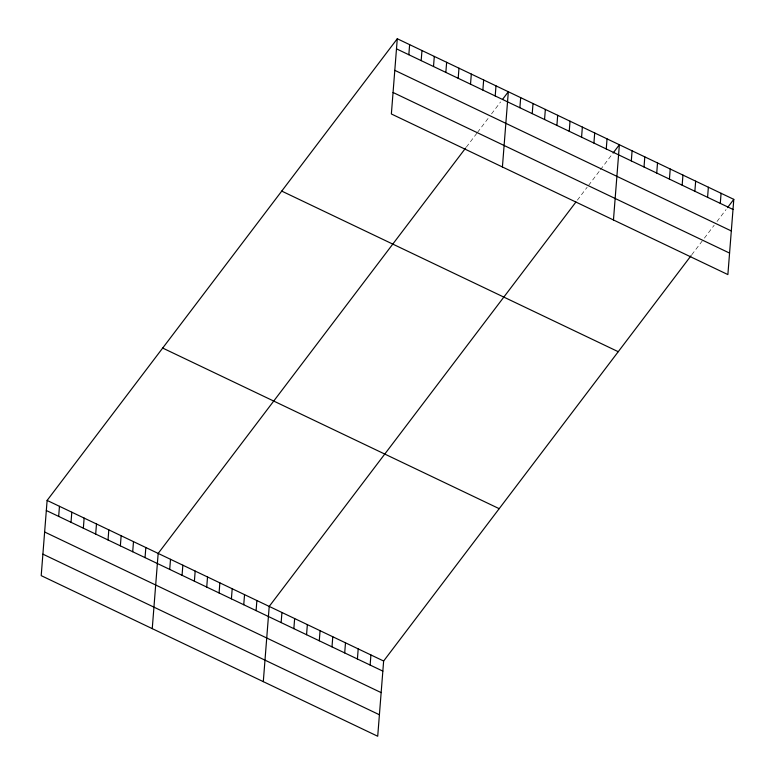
<?xml version="1.0" encoding="UTF-8"?>
<svg xmlns="http://www.w3.org/2000/svg" width="775" height="775" viewBox="0 0 775 775"><rect width="100%" height="100%" fill="white"/><g stroke="black" fill="none" stroke-linecap="round" stroke-linejoin="round"><path stroke-width="0.58" stroke-dasharray="3.88 2.91" d="M466.317 147.153L476.819 133.3M477.516 132.38L488.725 117.606M491.524 113.906L500.631 101.903M577.365 200.153L587.169 187.221M588.574 185.38L599.773 170.607M600.47 169.677L611.678 154.903M691.775 254.752L702.286 240.909M704.388 238.138L714.192 225.205M716.991 221.514L726.097 209.512"/><path stroke-width="1.16" d="M397.284 38.75L391.365 113.973L727.88 274.582L733.799 199.359L397.284 38.75L47.12 500.417L41.201 575.641L377.716 736.25L383.635 661.027L691.077 255.682M58.668 516.402L59.462 506.308M71.009 522.292L71.804 512.197M83.342 528.182L84.136 518.087M95.683 534.072L96.478 523.968M108.025 539.962L108.82 529.858M120.358 545.852L121.152 535.748M132.699 551.732L133.494 541.638M145.041 557.622L145.836 547.528M152.249 628.641L158.168 553.418L465.62 148.073M169.715 569.402L170.51 559.308M182.057 575.292L182.852 565.198M194.389 581.182L195.184 571.088M206.731 587.072L207.526 576.968M219.073 592.962L219.868 582.858M231.405 598.852L232.2 588.748M243.747 604.732L244.542 594.638M256.089 610.623L256.883 600.528M263.297 681.642L269.216 606.418L575.961 201.994M281.141 622.577L281.935 612.482M293.851 628.651L294.645 618.547M306.561 634.715L307.355 624.621M319.281 640.78L320.075 630.685M331.991 646.854L332.785 636.75M344.701 652.918L345.495 642.824M357.411 658.982L358.205 648.888M408.832 54.734L409.626 44.64M370.13 665.057L370.925 654.952M421.174 60.624L421.968 50.53M433.506 66.514L434.3 56.42M445.848 72.404L446.642 62.31M458.19 78.294L458.984 68.19M470.522 84.184L471.316 74.08M482.864 90.074L483.658 79.97M495.206 95.955L496 85.86M502.413 166.974L508.332 91.75L502.733 99.132M519.88 107.735L520.674 97.64M532.222 113.625L533.016 103.53M544.554 119.515L545.348 109.42M556.896 125.405L557.69 115.301M569.238 131.295L570.032 121.191M581.57 137.185L582.364 127.081M593.912 143.065L594.706 132.971M606.253 148.955L607.048 138.861M613.461 219.974L619.38 144.751L613.083 153.062M631.305 160.919L632.1 150.815M644.015 166.983L644.81 156.879M656.725 173.048L657.52 162.953M669.435 179.112L670.23 169.018M682.155 185.186L682.949 175.082M694.865 191.251L695.659 181.156M707.575 197.315L708.369 187.221M720.285 203.389L721.079 193.285M727.493 207.661L733.799 199.359M396.49 48.844L733.005 209.453M394.804 70.341L731.309 230.95M393.061 92.487L729.566 253.086M281.732 191.096L618.247 351.705M162.682 348.062L499.187 508.671M47.12 500.417L383.635 661.027M46.326 510.512L382.84 671.121M44.64 532.008L381.145 692.618M42.896 554.154L379.401 714.753"/></g></svg>
